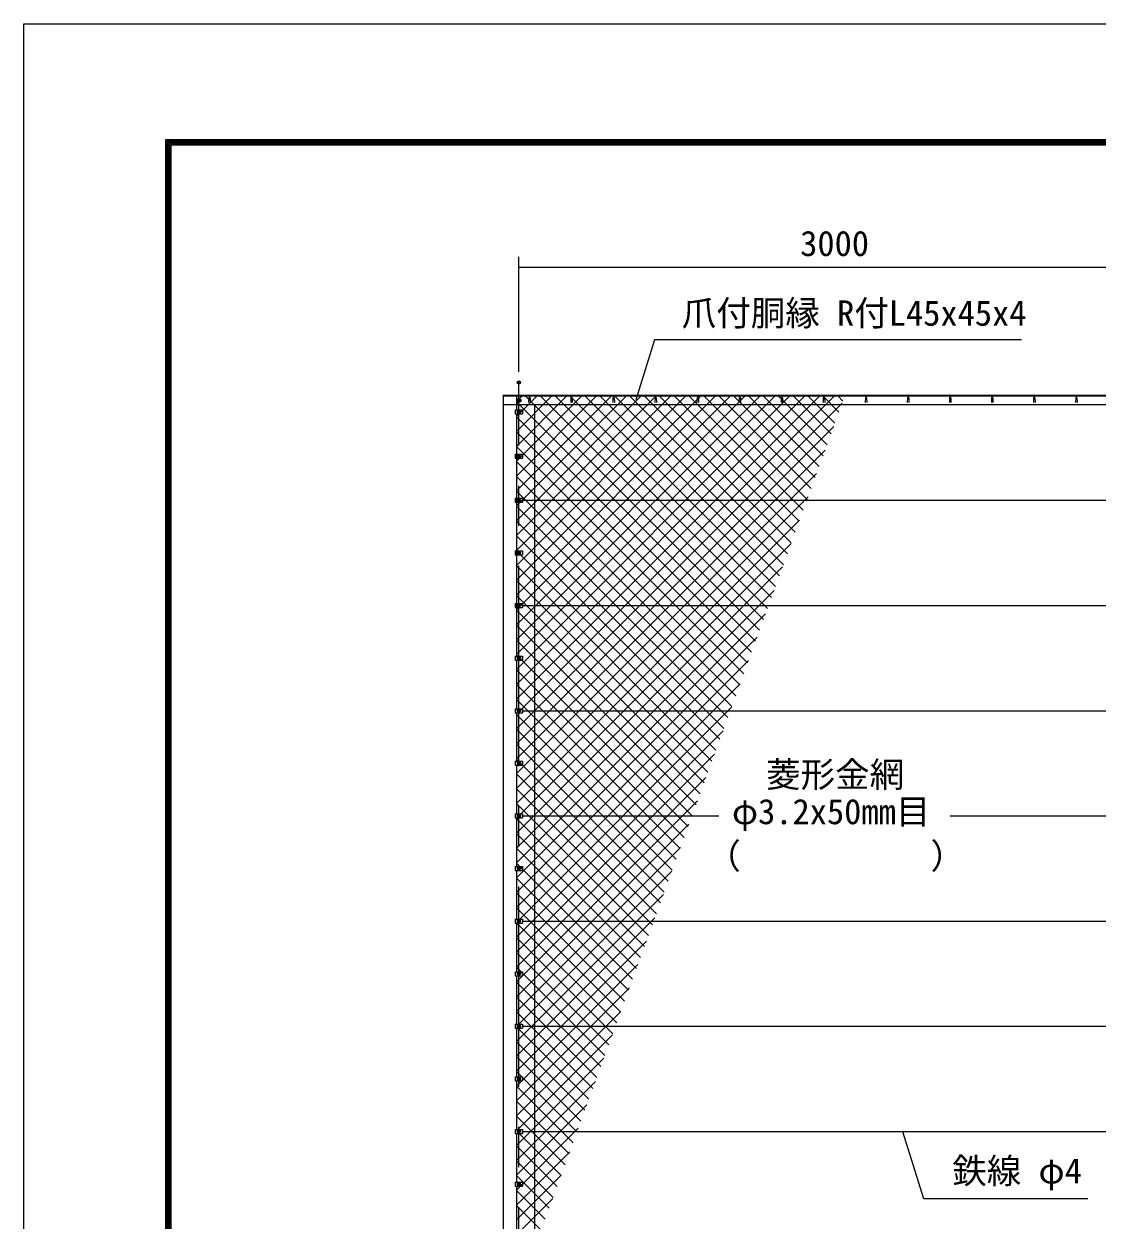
# Model space of a CAD drawing. Units: millimetres at full size; details may follow other scales. Extents: x -10500 to 10500, y -7425 to 7425.
# Drawn here: x -10500 to -5398, y 1740 to 7425 of the extents above; entities that cross this region are included whole.
import ezdxf
from ezdxf.enums import TextEntityAlignment as Align

# ---------------------------------------------------------------- set-up
doc = ezdxf.new("R2010")
doc.units = ezdxf.units.MM
doc.header["$LTSCALE"] = 30
doc.header["$PDMODE"] = 32
doc.header["$PDSIZE"] = 15
doc.linetypes.add('USER1', pattern=[50.8, 31.75, -6.35, 6.35, -6.35])
for name, color, linetype, lineweight in [('0-0_D-STR-TXT', 7, 'Continuous', 13), ('0-1_D-STR-DIM', 7, 'Continuous', 13), ('0-2_D-BMK', 2, 'USER1', 13), ('0-3_D-STR3', 3, 'Continuous', 13), ('0-7_D-STR1', 1, 'Continuous', 18), ('0-B_D-STR2', 7, 'Continuous', 13), ('0-C_D-TTL', 7, 'Continuous', 18)]:
    doc.layers.add(name, color=color, linetype=linetype, lineweight=lineweight)
doc.layers.add('0-9_Defpoints', color=253, linetype='Continuous')
doc.styles.add('ＭＳ ゴシック', font='')
doc.styles.get('ＭＳ ゴシック').set_extended_font_data('MS Gothic')

msp = doc.modelspace()

# ---------------------------------------------------------------- linework, layer by layer
at = {"layer": '0-0_D-STR-TXT'}
for points in [[(-5757.9, 5922.94), (-7502.6, 5922.94), (-7590.22, 5639.05)], [(-5442.78, 1840.31), (-6221.1, 1840.31), (-6322.06, 2158.8)]]:
    msp.add_lwpolyline(points, dxfattribs=at)
at = {"layer": '0-1_D-STR-DIM'}
for p, q in [((-8146.86, 5770.7), (-8146.86, 6318.65)), ((-8146.86, 6268.65), (-5146.86, 6268.65))]:
    msp.add_line(p, q, dxfattribs=at)
at = {"layer": '0-2_D-BMK'}
for p, q in [((-8146.86, -2199.3), (-8146.86, 5720.7)), ((-8134.11, 5635.7), (-8159.61, 5635.7)), ((-8156.86, 5580.7), (-8136.86, 5580.7)), ((-8156.86, 5370.7), (-8136.86, 5370.7)), ((-8156.86, 5160.7), (-8136.86, 5160.7)), ((-8156.86, 4910.7), (-8136.86, 4910.7)), ((-8156.86, 4660.7), (-8136.86, 4660.7)), ((-8156.86, 4410.7), (-8136.86, 4410.7)), ((-8156.86, 4160.7), (-8136.86, 4160.7)), ((-8156.86, 3910.7), (-8136.86, 3910.7)), ((-8156.86, 3660.7), (-8136.86, 3660.7)), ((-8156.86, 3410.7), (-8136.86, 3410.7)), ((-8156.86, 3160.7), (-8136.86, 3160.7)), ((-8156.86, 2910.7), (-8136.86, 2910.7)), ((-8156.86, 2660.7), (-8136.86, 2660.7)), ((-8156.86, 2410.7), (-8136.86, 2410.7)), ((-8156.86, 2160.7), (-8136.86, 2160.7)), ((-8156.86, 1910.7), (-8136.86, 1910.7))]:
    msp.add_line(p, q, dxfattribs=at)
at = {"layer": '0-3_D-STR3'}
for p, q in [((-8156.86, 5590.2), (-8156.86, 5655.7)), ((-8146.86, 5625.89), (-8155.36, 5630.8)), ((-8138.36, 5630.8), (-8146.86, 5625.89)), ((-8164.06, 5590.2), (-8129.66, 5590.2)), ((-8164.06, 5590.2), (-8164.06, 5571.2)), ((-8153.36, 5584.46), (-8146.86, 5588.21)), ((-8153.36, 5576.95), (-8153.36, 5584.46)), ((-8146.86, 5573.2), (-8153.36, 5576.95)), ((-8146.86, 5588.21), (-8140.36, 5584.46)), ((-8140.36, 5576.95), (-8146.86, 5573.2)), ((-8140.36, 5584.46), (-8140.36, 5576.95)), ((-8129.66, 5590.2), (-8129.66, 5571.2)), ((-8164.06, 5571.2), (-8129.66, 5571.2)), ((-8156.86, 4420.2), (-8156.86, 5571.2)), ((-8164.06, 5380.2), (-8129.66, 5380.2)), ((-8164.06, 5380.2), (-8164.06, 5361.2)), ((-8164.06, 5361.2), (-8129.66, 5361.2)), ((-8153.36, 5374.46), (-8146.86, 5378.21)), ((-8153.36, 5366.95), (-8153.36, 5374.46)), ((-8146.86, 5363.2), (-8153.36, 5366.95)), ((-8146.86, 5378.21), (-8140.36, 5374.46)), ((-8140.36, 5366.95), (-8146.86, 5363.2)), ((-8140.36, 5374.46), (-8140.36, 5366.95)), ((-8129.66, 5380.2), (-8129.66, 5361.2)), ((-8164.06, 5170.2), (-8129.66, 5170.2)), ((-8164.06, 5170.2), (-8164.06, 5151.2)), ((-8164.06, 5151.2), (-8129.66, 5151.2)), ((-8153.36, 5164.46), (-8146.86, 5168.21)), ((-8153.36, 5156.95), (-8153.36, 5164.46)), ((-8146.86, 5153.2), (-8153.36, 5156.95)), ((-8146.86, 5168.21), (-8140.36, 5164.46)), ((-8140.36, 5156.95), (-8146.86, 5153.2)), ((-8140.36, 5164.46), (-8140.36, 5156.95)), ((-8129.66, 5170.2), (-8129.66, 5151.2)), ((-8129.66, 5160.7), (-5156.36, 5160.7)), ((-8164.06, 4920.2), (-8129.66, 4920.2)), ((-8164.06, 4920.2), (-8164.06, 4901.2)), ((-8164.06, 4901.2), (-8129.66, 4901.2)), ((-8153.36, 4914.46), (-8146.86, 4918.21)), ((-8153.36, 4906.95), (-8153.36, 4914.46)), ((-8146.86, 4903.2), (-8153.36, 4906.95)), ((-8146.86, 4918.21), (-8140.36, 4914.46)), ((-8140.36, 4906.95), (-8146.86, 4903.2)), ((-8140.36, 4914.46), (-8140.36, 4906.95)), ((-8129.66, 4920.2), (-8129.66, 4901.2)), ((-8164.06, 4670.2), (-8129.66, 4670.2)), ((-8164.06, 4670.2), (-8164.06, 4651.2)), ((-8153.36, 4664.46), (-8146.86, 4668.21)), ((-8153.36, 4656.95), (-8153.36, 4664.46)), ((-8146.86, 4668.21), (-8140.36, 4664.46)), ((-8140.36, 4664.46), (-8140.36, 4656.95)), ((-8129.66, 4670.2), (-8129.66, 4651.2)), ((-8164.06, 4651.2), (-8129.66, 4651.2)), ((-8146.86, 4653.2), (-8153.36, 4656.95)), ((-8140.36, 4656.95), (-8146.86, 4653.2)), ((-8129.66, 4660.7), (-5156.36, 4660.7)), ((-8164.06, 4420.2), (-8129.66, 4420.2)), ((-8164.06, 4420.2), (-8164.06, 4401.2)), ((-8164.06, 4401.2), (-8129.66, 4401.2)), ((-8156.86, 4170.2), (-8156.86, 4401.2)), ((-8153.36, 4414.46), (-8146.86, 4418.21)), ((-8153.36, 4406.95), (-8153.36, 4414.46)), ((-8146.86, 4403.2), (-8153.36, 4406.95)), ((-8146.86, 4418.21), (-8140.36, 4414.46)), ((-8140.36, 4406.95), (-8146.86, 4403.2)), ((-8140.36, 4414.46), (-8140.36, 4406.95)), ((-8129.66, 4420.2), (-8129.66, 4401.2)), ((-8164.06, 4170.2), (-8129.66, 4170.2)), ((-8164.06, 4170.2), (-8164.06, 4151.2)), ((-8164.06, 4151.2), (-8129.66, 4151.2)), ((-8156.86, 3920.2), (-8156.86, 4151.2)), ((-8153.36, 4164.46), (-8146.86, 4168.21)), ((-8153.36, 4156.95), (-8153.36, 4164.46)), ((-8146.86, 4153.2), (-8153.36, 4156.95)), ((-8146.86, 4168.21), (-8140.36, 4164.46)), ((-8140.36, 4156.95), (-8146.86, 4153.2)), ((-8140.36, 4164.46), (-8140.36, 4156.95)), ((-8129.66, 4170.2), (-8129.66, 4151.2)), ((-8129.66, 4160.7), (-5156.36, 4160.7)), ((-8164.06, 3920.2), (-8129.66, 3920.2)), ((-8164.06, 3920.2), (-8164.06, 3901.2)), ((-8164.06, 3901.2), (-8129.66, 3901.2)), ((-8156.86, 3670.2), (-8156.86, 3901.2)), ((-8153.36, 3914.46), (-8146.86, 3918.21)), ((-8153.36, 3906.95), (-8153.36, 3914.46)), ((-8146.86, 3903.2), (-8153.36, 3906.95)), ((-8146.86, 3918.21), (-8140.36, 3914.46)), ((-8140.36, 3906.95), (-8146.86, 3903.2)), ((-8140.36, 3914.46), (-8140.36, 3906.95)), ((-8129.66, 3920.2), (-8129.66, 3901.2)), ((-8164.06, 3670.2), (-8129.66, 3670.2)), ((-8164.06, 3670.2), (-8164.06, 3651.2)), ((-8164.06, 3651.2), (-8129.66, 3651.2)), ((-8156.86, 3420.2), (-8156.86, 3651.2)), ((-8153.36, 3664.46), (-8146.86, 3668.21)), ((-8153.36, 3656.95), (-8153.36, 3664.46)), ((-8146.86, 3653.2), (-8153.36, 3656.95)), ((-8146.86, 3668.21), (-8140.36, 3664.46)), ((-8140.36, 3656.95), (-8146.86, 3653.2)), ((-8140.36, 3664.46), (-8140.36, 3656.95)), ((-8129.66, 3670.2), (-8129.66, 3651.2)), ((-8129.66, 3660.7), (-7196.86, 3660.7)), ((-6096.86, 3660.7), (-5156.36, 3660.7)), ((-8164.06, 3420.2), (-8129.66, 3420.2)), ((-8164.06, 3420.2), (-8164.06, 3401.2)), ((-8153.36, 3414.46), (-8146.86, 3418.21)), ((-8153.36, 3406.95), (-8153.36, 3414.46)), ((-8146.86, 3418.21), (-8140.36, 3414.46)), ((-8140.36, 3414.46), (-8140.36, 3406.95)), ((-8129.66, 3420.2), (-8129.66, 3401.2)), ((-8164.06, 3401.2), (-8129.66, 3401.2)), ((-8156.86, 3170.2), (-8156.86, 3401.2)), ((-8146.86, 3403.2), (-8153.36, 3406.95)), ((-8140.36, 3406.95), (-8146.86, 3403.2)), ((-8164.06, 3170.2), (-8129.66, 3170.2)), ((-8164.06, 3170.2), (-8164.06, 3151.2)), ((-8164.06, 3151.2), (-8129.66, 3151.2)), ((-8156.86, 2920.2), (-8156.86, 3151.2)), ((-8153.36, 3164.46), (-8146.86, 3168.21)), ((-8153.36, 3156.95), (-8153.36, 3164.46)), ((-8146.86, 3153.2), (-8153.36, 3156.95)), ((-8146.86, 3168.21), (-8140.36, 3164.46)), ((-8140.36, 3156.95), (-8146.86, 3153.2)), ((-8140.36, 3164.46), (-8140.36, 3156.95)), ((-8129.66, 3170.2), (-8129.66, 3151.2)), ((-8129.66, 3160.7), (-5156.36, 3160.7)), ((-8164.06, 2920.2), (-8129.66, 2920.2)), ((-8164.06, 2920.2), (-8164.06, 2901.2)), ((-8164.06, 2901.2), (-8129.66, 2901.2)), ((-8156.86, 2670.2), (-8156.86, 2901.2)), ((-8153.36, 2914.46), (-8146.86, 2918.21)), ((-8153.36, 2906.95), (-8153.36, 2914.46)), ((-8146.86, 2903.2), (-8153.36, 2906.95)), ((-8146.86, 2918.21), (-8140.36, 2914.46)), ((-8140.36, 2906.95), (-8146.86, 2903.2)), ((-8140.36, 2914.46), (-8140.36, 2906.95)), ((-8129.66, 2920.2), (-8129.66, 2901.2)), ((-8164.06, 2670.2), (-8129.66, 2670.2)), ((-8164.06, 2670.2), (-8164.06, 2651.2)), ((-8164.06, 2651.2), (-8129.66, 2651.2)), ((-8156.86, 2420.2), (-8156.86, 2651.2)), ((-8153.36, 2664.46), (-8146.86, 2668.21)), ((-8153.36, 2656.95), (-8153.36, 2664.46)), ((-8146.86, 2653.2), (-8153.36, 2656.95)), ((-8146.86, 2668.21), (-8140.36, 2664.46)), ((-8140.36, 2656.95), (-8146.86, 2653.2)), ((-8140.36, 2664.46), (-8140.36, 2656.95)), ((-8129.66, 2670.2), (-8129.66, 2651.2)), ((-8129.66, 2660.7), (-5156.36, 2660.7)), ((-8164.06, 2420.2), (-8129.66, 2420.2)), ((-8164.06, 2420.2), (-8164.06, 2401.2)), ((-8164.06, 2401.2), (-8129.66, 2401.2)), ((-8156.86, 2170.2), (-8156.86, 2401.2)), ((-8153.36, 2414.46), (-8146.86, 2418.21)), ((-8153.36, 2406.95), (-8153.36, 2414.46)), ((-8146.86, 2403.2), (-8153.36, 2406.95)), ((-8146.86, 2418.21), (-8140.36, 2414.46)), ((-8140.36, 2406.95), (-8146.86, 2403.2)), ((-8140.36, 2414.46), (-8140.36, 2406.95)), ((-8129.66, 2420.2), (-8129.66, 2401.2)), ((-8164.06, 2170.2), (-8129.66, 2170.2)), ((-8164.06, 2170.2), (-8164.06, 2151.2)), ((-8153.36, 2164.46), (-8146.86, 2168.21)), ((-8153.36, 2156.95), (-8153.36, 2164.46)), ((-8146.86, 2168.21), (-8140.36, 2164.46)), ((-8140.36, 2164.46), (-8140.36, 2156.95)), ((-8129.66, 2170.2), (-8129.66, 2151.2)), ((-8129.66, 2160.7), (-5156.36, 2160.7)), ((-8164.06, 2151.2), (-8129.66, 2151.2)), ((-8156.86, 1920.2), (-8156.86, 2151.2)), ((-8146.86, 2153.2), (-8153.36, 2156.95)), ((-8140.36, 2156.95), (-8146.86, 2153.2)), ((-8164.06, 1920.2), (-8129.66, 1920.2)), ((-8164.06, 1920.2), (-8164.06, 1901.2)), ((-8164.06, 1901.2), (-8129.66, 1901.2)), ((-8156.86, 1670.2), (-8156.86, 1901.2)), ((-8153.36, 1914.46), (-8146.86, 1918.21)), ((-8153.36, 1906.95), (-8153.36, 1914.46)), ((-8146.86, 1903.2), (-8153.36, 1906.95)), ((-8146.86, 1918.21), (-8140.36, 1914.46)), ((-8140.36, 1906.95), (-8146.86, 1903.2)), ((-8140.36, 1914.46), (-8140.36, 1906.95)), ((-8129.66, 1920.2), (-8129.66, 1901.2))]:
    msp.add_line(p, q, dxfattribs=at)
for points in [[(-8155.36, 5630.8), (-8155.36, 5640.61), (-8146.86, 5645.52)], [(-8146.86, 5645.52), (-8138.36, 5640.61), (-8138.36, 5630.8)]]:
    msp.add_lwpolyline(points, dxfattribs=at)
for centre, radius in [((-8146.86, 5635.7), 8.25), ((-8146.86, 5580.7), 6.25), ((-8146.86, 5370.7), 6.25), ((-8146.86, 5160.7), 6.25), ((-8146.86, 4910.7), 6.25), ((-8146.86, 4660.7), 6.25), ((-8146.86, 4410.7), 6.25), ((-8146.86, 4160.7), 6.25), ((-8146.86, 3910.7), 6.25), ((-8146.86, 3660.7), 6.25), ((-8146.86, 3410.7), 6.25), ((-8146.86, 3160.7), 6.25), ((-8146.86, 2910.7), 6.25), ((-8146.86, 2660.7), 6.25), ((-8146.86, 2410.7), 6.25), ((-8146.86, 2160.7), 6.25), ((-8146.86, 1910.7), 6.25)]:
    msp.add_circle(centre, radius, dxfattribs=at)
at = {"layer": '0-7_D-STR1'}
for p, q in [((-8221.86, 5660.7), (-3146.86, 5660.7)), ((-8221.86, 5656.7), (-3146.86, 5656.7)), ((-8099.86, 5647.58), (-8100.61, 5626.08)), ((-8093.86, 5647.58), (-8093.11, 5626.08)), ((-7899.86, 5647.58), (-7900.61, 5626.08)), ((-7893.86, 5647.58), (-7893.11, 5626.08)), ((-7699.86, 5647.58), (-7700.61, 5626.08)), ((-7693.86, 5647.58), (-7693.11, 5626.08)), ((-7499.86, 5647.58), (-7500.61, 5626.08)), ((-7493.86, 5647.58), (-7493.11, 5626.08)), ((-7299.86, 5647.58), (-7300.61, 5626.08)), ((-7293.86, 5647.58), (-7293.11, 5626.08)), ((-7099.86, 5647.58), (-7100.61, 5626.08)), ((-7093.86, 5647.58), (-7093.11, 5626.08)), ((-6899.86, 5647.58), (-6900.61, 5626.08)), ((-6893.86, 5647.58), (-6893.11, 5626.08)), ((-6699.86, 5647.58), (-6700.61, 5626.08)), ((-6693.86, 5647.58), (-6693.11, 5626.08)), ((-6499.86, 5647.58), (-6500.61, 5626.08)), ((-6493.86, 5647.58), (-6493.11, 5626.08)), ((-6299.86, 5647.58), (-6300.61, 5626.08)), ((-6293.86, 5647.58), (-6293.11, 5626.08)), ((-6099.86, 5647.58), (-6100.61, 5626.08)), ((-6093.86, 5647.58), (-6093.11, 5626.08)), ((-5899.86, 5647.58), (-5900.61, 5626.08)), ((-5893.86, 5647.58), (-5893.11, 5626.08)), ((-5699.86, 5647.58), (-5700.61, 5626.08)), ((-5693.86, 5647.58), (-5693.11, 5626.08)), ((-5499.86, 5647.58), (-5500.61, 5626.08)), ((-5493.86, 5647.58), (-5493.11, 5626.08)), ((-8221.86, 5615.7), (-3146.86, 5615.7)), ((-8071.86, 705.7), (-8071.86, 5615.7))]:
    msp.add_line(p, q, dxfattribs=at)
msp.add_lwpolyline([(-8221.86, 5660.7), (-8221.86, -2139.3), (-8071.86, -2139.3), (-8071.86, -1339.3)], dxfattribs=at)
for centre in [(-8096.86, 5646.33), (-7896.86, 5646.33), (-7696.86, 5646.33), (-7496.86, 5646.33), (-7296.86, 5646.33), (-7096.86, 5646.33), (-6896.86, 5646.33), (-6696.86, 5646.33), (-6496.86, 5646.33), (-6296.86, 5646.33), (-6096.86, 5646.33), (-5896.86, 5646.33), (-5696.86, 5646.33), (-5496.86, 5646.33)]:
    msp.add_arc(centre, 3.25, 22.61986, 157.38014, dxfattribs=at)
at = {"layer": '0-9_Defpoints'}
msp.add_point((-8146.86, 5720.7), dxfattribs=at)
at = {"layer": '0-B_D-STR2'}
for p, q in [((-8156.86, 5630.97), (-8131.12, 5656.7)), ((-8156.86, 5560.26), (-8060.41, 5656.7)), ((-8156.86, 5489.55), (-7989.7, 5656.7)), ((-8156.86, 5418.83), (-7918.99, 5656.7)), ((-8156.86, 5348.12), (-7848.28, 5656.7)), ((-8156.86, 5277.41), (-7777.57, 5656.7)), ((-8156.86, 5206.7), (-7706.86, 5656.7)), ((-8156.86, 5135.99), (-7636.14, 5656.7)), ((-8156.86, 5065.28), (-7565.43, 5656.7)), ((-8156.86, 4994.57), (-7494.72, 5656.7)), ((-8156.86, 4923.86), (-7424.01, 5656.7)), ((-8156.86, 4853.15), (-7353.3, 5656.7)), ((-8156.86, 4782.44), (-7282.59, 5656.7)), ((-8156.86, 4711.73), (-7211.88, 5656.7)), ((-8156.86, 4641.02), (-7141.17, 5656.7)), ((-8156.86, 4570.31), (-7070.46, 5656.7)), ((-8156.86, 4499.6), (-6999.75, 5656.7)), ((-8156.86, 4428.89), (-6929.04, 5656.7)), ((-8156.86, 4358.17), (-6858.33, 5656.7)), ((-8156.86, 4287.46), (-6787.62, 5656.7)), ((-8156.86, 4216.75), (-6716.91, 5656.7)), ((-8156.86, 4146.04), (-6646.2, 5656.7)), ((-7002.77, 4543.1), (-8116.37, 5656.7)), ((-6983.9, 4594.95), (-8045.66, 5656.7)), ((-6965.04, 4646.79), (-7974.95, 5656.7)), ((-6946.17, 4698.63), (-7904.24, 5656.7)), ((-6927.3, 4750.47), (-7833.53, 5656.7)), ((-6908.43, 4802.31), (-7762.82, 5656.7)), ((-6889.56, 4854.15), (-7692.11, 5656.7)), ((-6870.69, 4906), (-7621.4, 5656.7)), ((-6851.82, 4957.84), (-7550.69, 5656.7)), ((-6832.95, 5009.68), (-7479.98, 5656.7)), ((-6814.09, 5061.52), (-7409.27, 5656.7)), ((-6795.22, 5113.36), (-7338.56, 5656.7)), ((-6776.35, 5165.21), (-7267.85, 5656.7)), ((-6757.48, 5217.05), (-7197.14, 5656.7)), ((-6738.61, 5268.89), (-7126.43, 5656.7)), ((-6719.74, 5320.73), (-7055.71, 5656.7)), ((-6700.87, 5372.57), (-6985, 5656.7)), ((-6682, 5424.41), (-6914.29, 5656.7)), ((-6663.13, 5476.26), (-6843.58, 5656.7)), ((-6644.27, 5528.1), (-6772.87, 5656.7)), ((-6625.4, 5579.94), (-6702.16, 5656.7)), ((-6606.53, 5631.78), (-6631.45, 5656.7)), ((-7021.64, 4491.26), (-8156.86, 5626.48)), ((-8156.86, 4075.33), (-6610.03, 5622.16)), ((-7040.51, 4439.42), (-8156.86, 5555.77)), ((-8156.86, 4004.62), (-6650.49, 5510.98)), ((-7059.38, 4387.58), (-8156.86, 5485.06)), ((-7078.25, 4335.74), (-8156.86, 5414.34)), ((-8156.86, 3933.91), (-6690.96, 5399.81)), ((-7097.12, 4283.89), (-8156.86, 5343.63)), ((-8156.86, 3863.2), (-6731.42, 5288.63)), ((-7115.99, 4232.05), (-8156.86, 5272.92)), ((-7134.86, 4180.21), (-8156.86, 5202.21)), ((-8156.86, 3792.49), (-6771.89, 5177.46)), ((-7153.72, 4128.37), (-8156.86, 5131.5)), ((-8156.86, 3721.78), (-6812.35, 5066.28)), ((-7172.59, 4076.53), (-8156.86, 5060.79)), ((-7191.46, 4024.69), (-8156.86, 4990.08)), ((-8156.86, 3651.07), (-6852.82, 4955.11)), ((-7210.33, 3972.84), (-8156.86, 4919.37)), ((-7229.2, 3921), (-8156.86, 4848.66)), ((-8156.86, 3580.36), (-6893.28, 4843.93)), ((-7248.07, 3869.16), (-8156.86, 4777.95)), ((-8156.86, 3509.65), (-6933.75, 4732.76)), ((-7266.94, 3817.32), (-8156.86, 4707.24)), ((-7285.81, 3765.48), (-8156.86, 4636.53)), ((-8156.86, 3438.94), (-6974.21, 4621.58)), ((-7304.68, 3713.63), (-8156.86, 4565.82)), ((-8156.86, 3368.23), (-7014.67, 4510.41)), ((-7323.54, 3661.79), (-8156.86, 4495.11)), ((-7342.41, 3609.95), (-8156.86, 4424.39)), ((-8156.86, 3297.51), (-7055.14, 4399.23)), ((-7361.28, 3558.11), (-8156.86, 4353.68)), ((-8156.86, 3226.8), (-7095.6, 4288.06)), ((-7380.15, 3506.27), (-8156.86, 4282.97)), ((-7399.02, 3454.43), (-8156.86, 4212.26)), ((-8156.86, 3156.09), (-7136.07, 4176.88)), ((-7417.89, 3402.58), (-8156.86, 4141.55)), ((-7436.76, 3350.74), (-8156.86, 4070.84)), ((-8156.86, 3085.38), (-7176.53, 4065.71)), ((-7455.63, 3298.9), (-8156.86, 4000.13)), ((-8156.86, 3014.67), (-7217, 3954.53)), ((-7474.5, 3247.06), (-8156.86, 3929.42)), ((-7493.36, 3195.22), (-8156.86, 3858.71)), ((-8156.86, 2943.96), (-7257.46, 3843.36)), ((-7512.23, 3143.37), (-8156.86, 3788)), ((-8156.86, 2873.25), (-7297.92, 3732.18)), ((-7531.1, 3091.53), (-8156.86, 3717.29)), ((-7549.97, 3039.69), (-8156.86, 3646.58)), ((-8156.86, 2802.54), (-7338.39, 3621.01)), ((-7568.84, 2987.85), (-8156.86, 3575.87)), ((-8156.86, 2731.83), (-7378.85, 3509.83)), ((-7587.71, 2936.01), (-8156.86, 3505.16)), ((-7606.58, 2884.17), (-8156.86, 3434.45)), ((-8156.86, 2661.12), (-7419.32, 3398.66)), ((-7625.45, 2832.32), (-8156.86, 3363.73)), ((-7644.32, 2780.48), (-8156.86, 3293.02)), ((-8156.86, 2590.41), (-7459.78, 3287.48)), ((-7663.18, 2728.64), (-8156.86, 3222.31)), ((-8156.86, 2519.7), (-7500.25, 3176.31)), ((-7682.05, 2676.8), (-8156.86, 3151.6)), ((-7700.92, 2624.96), (-8156.86, 3080.89)), ((-8156.86, 2448.99), (-7540.71, 3065.13)), ((-7719.79, 2573.12), (-8156.86, 3010.18)), ((-8156.86, 2378.28), (-7581.18, 2953.96)), ((-7738.66, 2521.27), (-8156.86, 2939.47)), ((-7757.53, 2469.43), (-8156.86, 2868.76)), ((-8156.86, 2307.56), (-7621.64, 2842.78)), ((-7776.4, 2417.59), (-8156.86, 2798.05)), ((-8156.86, 2236.85), (-7662.1, 2731.61)), ((-7795.27, 2365.75), (-8156.86, 2727.34)), ((-7814.14, 2313.91), (-8156.86, 2656.63)), ((-8156.86, 2166.14), (-7702.57, 2620.43)), ((-7833, 2262.06), (-8156.86, 2585.92)), ((-7851.87, 2210.22), (-8156.86, 2515.21)), ((-8156.86, 2095.43), (-7743.03, 2509.26)), ((-7870.74, 2158.38), (-8156.86, 2444.5)), ((-8156.86, 2024.72), (-7783.5, 2398.08)), ((-7889.61, 2106.54), (-8156.86, 2373.79)), ((-7908.48, 2054.7), (-8156.86, 2303.07)), ((-8156.86, 1954.01), (-7823.96, 2286.91)), ((-7927.35, 2002.86), (-8156.86, 2232.36)), ((-8156.86, 1883.3), (-7864.43, 2175.73)), ((-7946.22, 1951.01), (-8156.86, 2161.65)), ((-7965.09, 1899.17), (-8156.86, 2090.94)), ((-8156.86, 1812.59), (-7904.89, 2064.56)), ((-7983.96, 1847.33), (-8156.86, 2020.23)), ((-8156.86, 1741.88), (-7945.36, 1953.38)), ((-8002.82, 1795.49), (-8156.86, 1949.52)), ((-8021.69, 1743.65), (-8156.86, 1878.81)), ((-8156.86, 1671.17), (-7985.82, 1842.21)), ((-8040.56, 1691.8), (-8156.86, 1808.1))]:
    msp.add_line(p, q, dxfattribs=at)
at = {"layer": '0-C_D-TTL', "color": 2}
msp.add_lwpolyline([(-10500, 7425), (10500, 7425), (10500, -7425), (-10500, -7425)], close=True, dxfattribs=at)
at = {"layer": '0-C_D-TTL'}
for points in [[(-9825, 6875), (9825, 6875), (9825, -6875), (-9825, -6875)], [(-9818.75, 6868.75), (9818.75, 6868.75), (9818.75, -6868.75), (-9818.75, -6868.75)], [(-9812.5, 6862.5), (9812.5, 6862.5), (9812.5, -6862.5), (-9812.5, -6862.5)], [(-9806.25, 6856.25), (9806.25, 6856.25), (9806.25, -6856.25), (-9806.25, -6856.25)], [(-9800, 6850), (9800, 6850), (9800, -6850), (-9800, -6850)]]:
    msp.add_lwpolyline(points, close=True, dxfattribs=at)

# ---------------------------------------------------------------- texts
at = {"layer": '0-0_D-STR-TXT', "style": 'ＭＳ ゴシック'}
for s, p in [('爪付胴縁 R付L45x45x4', (-7372.75, 5954.41)), ('菱形金網', (-6971.73, 3761.32)), ('φ3.2x50mm目', (-7134.17, 3585.23)), ('（\u3000\u3000   \u3000\u3000）', (-7256, 3374.05)), ('鉄線 φ4', (-6086.81, 1877.49))]:
    msp.add_text(s, height=120.3, dxfattribs=at).set_placement(p, align=Align.BOTTOM_LEFT)
at = {"layer": '0-1_D-STR-DIM', "style": 'ＭＳ ゴシック'}
msp.add_text('3000', height=120.3, dxfattribs=at).set_placement((-6809.72, 6285.52), align=Align.BOTTOM_LEFT)

doc.saveas('drawing.dxf')
